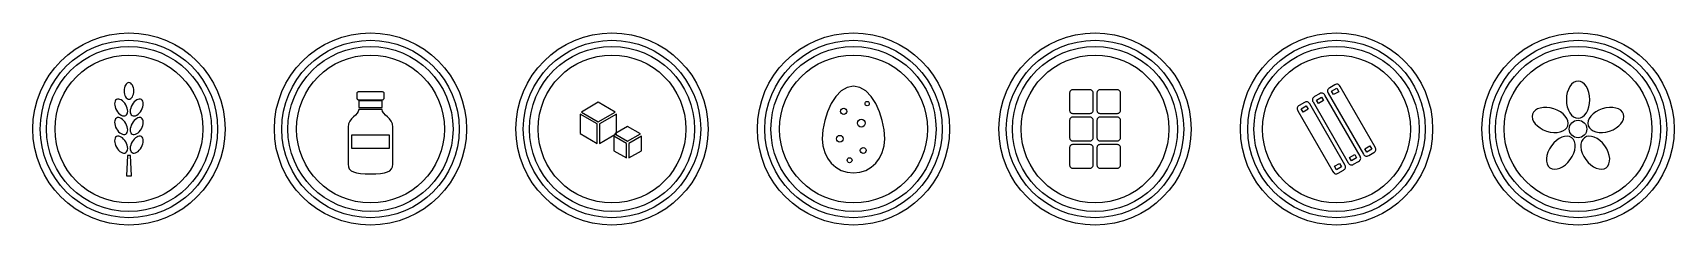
# Model space of a CAD drawing. Extents: x 4 to 137, y 4 to 20.
import ezdxf

# ---------------------------------------------------------------- set-up
doc = ezdxf.new("R2010")
doc.units = 0
doc.layers.add('CUT', color=1, linetype='CONTINUOUS')
doc.layers.add('RASTER', color=7, linetype='CONTINUOUS')

msp = doc.modelspace()

# ---------------------------------------------------------------- linework, layer by layer
at = {"layer": 'CUT'}
for centre in [(11.8, 11.8), (31.4, 11.8), (51, 11.8), (70.6, 11.8), (90.2, 11.8), (109.8, 11.8), (129.4, 11.8)]:
    msp.add_circle(centre, 7.8, dxfattribs=at)
at = {"layer": 'RASTER'}
for points in [[(12.196, 14.889), (12.188, 15.024), (12.165, 15.151), (12.128, 15.265), (12.08, 15.365), (12.021, 15.447), (11.954, 15.509), (11.88, 15.548), (11.8, 15.562), (11.72, 15.548), (11.646, 15.509), (11.579, 15.447), (11.52, 15.365), (11.472, 15.265), (11.435, 15.151), (11.412, 15.024), (11.404, 14.889), (11.412, 14.753), (11.435, 14.627), (11.472, 14.512), (11.52, 14.413), (11.579, 14.331), (11.646, 14.269), (11.72, 14.229), (11.8, 14.216), (11.88, 14.229), (11.954, 14.269), (12.021, 14.331), (12.08, 14.413), (12.128, 14.512), (12.165, 14.627), (12.188, 14.753), (12.196, 14.889)], [(30.291, 14.651), (30.291, 14.334), (30.294, 14.297), (30.301, 14.265), (30.313, 14.238), (30.331, 14.216), (30.353, 14.198), (30.38, 14.186), (30.412, 14.178), (30.45, 14.176), (32.35, 14.176), (32.388, 14.178), (32.42, 14.186), (32.447, 14.198), (32.469, 14.216), (32.487, 14.238), (32.499, 14.265), (32.506, 14.297), (32.509, 14.334), (32.509, 14.651), (32.506, 14.688), (32.499, 14.721), (32.487, 14.748), (32.469, 14.77), (32.447, 14.787), (32.42, 14.8), (32.388, 14.807), (32.35, 14.81), (30.45, 14.81), (30.412, 14.807), (30.38, 14.8), (30.353, 14.787), (30.331, 14.77), (30.313, 14.748), (30.301, 14.721), (30.294, 14.688), (30.291, 14.651)], [(70.6, 15.285), (70.082, 15.179), (69.603, 14.884), (69.172, 14.433), (68.798, 13.859), (68.492, 13.197), (68.261, 12.478), (68.116, 11.738), (68.066, 11.008), (68.116, 10.434), (68.261, 9.907), (68.492, 9.435), (68.798, 9.028), (69.172, 8.695), (69.603, 8.446), (70.082, 8.29), (70.6, 8.236), (71.118, 8.29), (71.597, 8.446), (72.028, 8.695), (72.402, 9.028), (72.708, 9.435), (72.939, 9.907), (73.084, 10.434), (73.134, 11.008), (73.084, 11.738), (72.939, 12.478), (72.708, 13.197), (72.402, 13.859), (72.028, 14.433), (71.597, 14.884), (71.118, 15.179), (70.6, 15.285)], [(88.141, 14.73), (88.141, 13.305), (88.145, 13.249), (88.156, 13.201), (88.174, 13.16), (88.2, 13.127), (88.234, 13.101), (88.274, 13.082), (88.323, 13.071), (88.378, 13.067), (89.804, 13.067), (89.86, 13.071), (89.908, 13.082), (89.949, 13.101), (89.982, 13.127), (90.008, 13.16), (90.027, 13.201), (90.038, 13.249), (90.042, 13.305), (90.042, 14.73), (90.038, 14.786), (90.027, 14.834), (90.008, 14.875), (89.982, 14.909), (89.949, 14.935), (89.908, 14.953), (89.86, 14.964), (89.804, 14.968), (88.378, 14.968), (88.323, 14.964), (88.274, 14.953), (88.234, 14.935), (88.2, 14.909), (88.174, 14.875), (88.156, 14.834), (88.145, 14.786), (88.141, 14.73)], [(90.358, 14.73), (90.358, 13.305), (90.362, 13.249), (90.373, 13.201), (90.392, 13.16), (90.418, 13.127), (90.451, 13.101), (90.492, 13.082), (90.54, 13.071), (90.596, 13.067), (92.022, 13.067), (92.077, 13.071), (92.126, 13.082), (92.166, 13.101), (92.2, 13.127), (92.226, 13.16), (92.244, 13.201), (92.255, 13.249), (92.259, 13.305), (92.259, 14.73), (92.255, 14.786), (92.244, 14.834), (92.226, 14.875), (92.2, 14.909), (92.166, 14.935), (92.126, 14.953), (92.077, 14.964), (92.022, 14.968), (90.596, 14.968), (90.54, 14.964), (90.492, 14.953), (90.451, 14.935), (90.418, 14.909), (90.392, 14.875), (90.373, 14.834), (90.362, 14.786), (90.358, 14.73)], [(107.894, 13.992), (110.745, 9.054), (110.787, 8.992), (110.832, 8.943), (110.881, 8.909), (110.933, 8.887), (110.989, 8.88), (111.048, 8.885), (111.111, 8.905), (111.178, 8.938), (111.59, 9.175), (111.652, 9.217), (111.7, 9.262), (111.735, 9.31), (111.756, 9.363), (111.764, 9.419), (111.758, 9.478), (111.739, 9.541), (111.706, 9.608), (108.855, 14.546), (108.813, 14.608), (108.768, 14.657), (108.719, 14.691), (108.667, 14.713), (108.611, 14.72), (108.552, 14.715), (108.489, 14.695), (108.422, 14.662), (108.01, 14.425), (107.948, 14.383), (107.9, 14.338), (107.865, 14.29), (107.844, 14.237), (107.836, 14.181), (107.842, 14.122), (107.861, 14.059), (107.894, 13.992)], [(109.129, 14.705), (111.98, 9.766), (112.021, 9.705), (112.067, 9.656), (112.115, 9.621), (112.167, 9.6), (112.223, 9.592), (112.283, 9.598), (112.346, 9.618), (112.413, 9.65), (112.824, 9.888), (112.886, 9.929), (112.935, 9.974), (112.969, 10.023), (112.991, 10.075), (112.998, 10.131), (112.992, 10.191), (112.973, 10.254), (112.94, 10.321), (110.089, 15.259), (110.048, 15.321), (110.003, 15.369), (109.954, 15.404), (109.902, 15.425), (109.846, 15.433), (109.786, 15.427), (109.723, 15.408), (109.656, 15.375), (109.245, 15.138), (109.183, 15.096), (109.135, 15.051), (109.1, 15.002), (109.079, 14.95), (109.071, 14.894), (109.077, 14.835), (109.096, 14.772), (109.129, 14.705)], [(109.403, 14.863), (109.815, 15.101), (109.973, 14.826), (109.562, 14.589), (109.403, 14.863)], [(130.35, 14.176), (130.331, 14.479), (130.276, 14.762), (130.188, 15.017), (130.072, 15.24), (129.931, 15.424), (129.77, 15.563), (129.592, 15.65), (129.4, 15.681), (129.208, 15.65), (129.03, 15.563), (128.869, 15.424), (128.728, 15.24), (128.612, 15.017), (128.524, 14.762), (128.469, 14.479), (128.45, 14.176), (128.469, 13.873), (128.524, 13.59), (128.612, 13.335), (128.728, 13.112), (128.869, 12.928), (129.03, 12.789), (129.208, 12.702), (129.4, 12.671), (129.592, 12.702), (129.77, 12.789), (129.931, 12.928), (130.072, 13.112), (130.188, 13.335), (130.276, 13.59), (130.331, 13.873), (130.35, 14.176)], [(11.544, 13.76), (11.46, 13.887), (11.368, 13.997), (11.269, 14.087), (11.167, 14.157), (11.065, 14.204), (10.967, 14.228), (10.874, 14.225), (10.79, 14.194), (10.722, 14.137), (10.673, 14.058), (10.644, 13.961), (10.634, 13.849), (10.643, 13.726), (10.672, 13.595), (10.721, 13.46), (10.789, 13.325), (10.873, 13.198), (10.965, 13.088), (11.064, 12.997), (11.166, 12.928), (11.267, 12.88), (11.366, 12.857), (11.459, 12.86), (11.543, 12.891), (11.611, 12.948), (11.66, 13.027), (11.689, 13.124), (11.699, 13.236), (11.69, 13.359), (11.66, 13.489), (11.612, 13.624), (11.544, 13.76)], [(12.811, 13.325), (12.879, 13.46), (12.928, 13.595), (12.957, 13.726), (12.966, 13.849), (12.956, 13.961), (12.927, 14.058), (12.878, 14.137), (12.81, 14.194), (12.726, 14.225), (12.633, 14.228), (12.535, 14.204), (12.433, 14.157), (12.331, 14.087), (12.232, 13.997), (12.14, 13.887), (12.056, 13.76), (11.988, 13.624), (11.94, 13.489), (11.91, 13.359), (11.901, 13.236), (11.911, 13.124), (11.94, 13.027), (11.989, 12.948), (12.057, 12.891), (12.141, 12.86), (12.234, 12.857), (12.333, 12.88), (12.434, 12.928), (12.536, 12.997), (12.635, 13.088), (12.727, 13.198), (12.811, 13.325)], [(30.45, 13.384), (30.412, 13.219), (30.313, 13.072), (30.174, 12.933), (30.014, 12.79), (29.854, 12.632), (29.715, 12.448), (29.616, 12.228), (29.578, 11.958), (29.578, 8.949), (29.605, 8.733), (29.685, 8.558), (29.821, 8.42), (30.014, 8.315), (30.267, 8.24), (30.581, 8.191), (30.958, 8.165), (31.4, 8.157), (31.842, 8.165), (32.219, 8.191), (32.533, 8.24), (32.786, 8.315), (32.979, 8.42), (33.115, 8.558), (33.195, 8.733), (33.222, 8.949), (33.222, 11.958), (33.184, 12.228), (33.085, 12.448), (32.946, 12.632), (32.786, 12.79), (32.626, 12.933), (32.487, 13.072), (32.388, 13.219), (32.35, 13.384), (30.45, 13.384)], [(30.45, 14.097), (30.45, 13.542), (32.35, 13.542), (32.35, 14.097), (30.45, 14.097)], [(49.891, 13.97), (48.513, 13.178), (49.891, 12.386), (51.269, 13.178), (49.891, 13.97)], [(106.66, 13.279), (109.511, 8.341), (109.552, 8.279), (109.597, 8.231), (109.646, 8.196), (109.698, 8.175), (109.754, 8.167), (109.814, 8.173), (109.877, 8.192), (109.944, 8.225), (110.355, 8.462), (110.417, 8.504), (110.465, 8.549), (110.5, 8.598), (110.521, 8.65), (110.529, 8.706), (110.523, 8.765), (110.504, 8.828), (110.471, 8.895), (107.62, 13.834), (107.579, 13.895), (107.533, 13.944), (107.485, 13.979), (107.433, 14), (107.377, 14.008), (107.317, 14.002), (107.254, 13.982), (107.187, 13.95), (106.776, 13.712), (106.714, 13.671), (106.665, 13.626), (106.631, 13.577), (106.609, 13.525), (106.602, 13.469), (106.608, 13.409), (106.627, 13.346), (106.66, 13.279)], [(106.934, 13.438), (107.346, 13.675), (107.504, 13.401), (107.092, 13.163), (106.934, 13.438)], [(108.169, 14.15), (108.58, 14.388), (108.739, 14.114), (108.327, 13.876), (108.169, 14.15)], [(127.434, 13.438), (127.14, 13.513), (126.854, 13.548), (126.584, 13.544), (126.336, 13.502), (126.118, 13.425), (125.936, 13.315), (125.797, 13.172), (125.709, 12.999), (125.679, 12.808), (125.707, 12.611), (125.789, 12.414), (125.921, 12.224), (126.097, 12.045), (126.313, 11.882), (126.564, 11.742), (126.847, 11.63), (127.141, 11.555), (127.427, 11.52), (127.697, 11.525), (127.945, 11.566), (128.163, 11.643), (128.345, 11.754), (128.483, 11.896), (128.571, 12.069), (128.602, 12.261), (128.573, 12.458), (128.491, 12.654), (128.36, 12.845), (128.184, 13.024), (127.968, 13.186), (127.716, 13.326), (127.434, 13.438)], [(131.953, 11.63), (132.236, 11.742), (132.487, 11.882), (132.703, 12.045), (132.879, 12.224), (133.011, 12.414), (133.093, 12.611), (133.121, 12.808), (133.091, 12.999), (133.003, 13.172), (132.864, 13.315), (132.682, 13.425), (132.464, 13.502), (132.216, 13.544), (131.946, 13.548), (131.66, 13.513), (131.366, 13.438), (131.084, 13.326), (130.832, 13.186), (130.616, 13.024), (130.44, 12.845), (130.309, 12.654), (130.227, 12.458), (130.198, 12.261), (130.229, 12.069), (130.317, 11.896), (130.455, 11.754), (130.637, 11.643), (130.855, 11.566), (131.103, 11.525), (131.373, 11.52), (131.659, 11.555), (131.953, 11.63)], [(11.544, 12.255), (11.46, 12.382), (11.368, 12.492), (11.269, 12.583), (11.167, 12.652), (11.065, 12.7), (10.967, 12.723), (10.874, 12.72), (10.79, 12.689), (10.722, 12.632), (10.673, 12.553), (10.644, 12.456), (10.634, 12.344), (10.643, 12.221), (10.672, 12.091), (10.721, 11.956), (10.789, 11.82), (10.873, 11.693), (10.965, 11.583), (11.064, 11.493), (11.166, 11.423), (11.267, 11.376), (11.366, 11.352), (11.459, 11.355), (11.543, 11.386), (11.611, 11.443), (11.66, 11.522), (11.689, 11.619), (11.699, 11.731), (11.69, 11.854), (11.66, 11.985), (11.612, 12.12), (11.544, 12.255)], [(12.811, 11.82), (12.879, 11.956), (12.928, 12.091), (12.957, 12.221), (12.966, 12.344), (12.956, 12.456), (12.927, 12.553), (12.878, 12.632), (12.81, 12.689), (12.726, 12.72), (12.633, 12.723), (12.535, 12.7), (12.433, 12.652), (12.331, 12.583), (12.232, 12.492), (12.14, 12.382), (12.056, 12.255), (11.988, 12.12), (11.94, 11.985), (11.91, 11.854), (11.901, 11.731), (11.911, 11.619), (11.94, 11.522), (11.989, 11.443), (12.057, 11.386), (12.141, 11.355), (12.234, 11.352), (12.333, 11.376), (12.434, 11.423), (12.536, 11.493), (12.635, 11.583), (12.727, 11.693), (12.811, 11.82)], [(48.417, 13.012), (48.417, 11.428), (49.795, 10.636), (49.795, 12.22), (48.417, 13.012)], [(49.988, 12.22), (49.988, 10.636), (51.366, 11.428), (51.366, 13.012), (49.988, 12.22)], [(52.267, 11.99), (51.234, 11.396), (52.267, 10.802), (53.301, 11.396), (52.267, 11.99)], [(88.141, 12.513), (88.141, 11.087), (88.145, 11.032), (88.156, 10.983), (88.174, 10.942), (88.2, 10.909), (88.234, 10.883), (88.274, 10.864), (88.323, 10.853), (88.378, 10.85), (89.804, 10.85), (89.86, 10.853), (89.908, 10.864), (89.949, 10.883), (89.982, 10.909), (90.008, 10.942), (90.027, 10.983), (90.038, 11.032), (90.042, 11.087), (90.042, 12.513), (90.038, 12.568), (90.027, 12.617), (90.008, 12.658), (89.982, 12.691), (89.949, 12.717), (89.908, 12.736), (89.86, 12.747), (89.804, 12.75), (88.378, 12.75), (88.323, 12.747), (88.274, 12.736), (88.234, 12.717), (88.2, 12.691), (88.174, 12.658), (88.156, 12.617), (88.145, 12.568), (88.141, 12.513)], [(90.358, 12.513), (90.358, 11.087), (90.362, 11.032), (90.373, 10.983), (90.392, 10.942), (90.418, 10.909), (90.451, 10.883), (90.492, 10.864), (90.54, 10.853), (90.596, 10.85), (92.022, 10.85), (92.077, 10.853), (92.126, 10.864), (92.166, 10.883), (92.2, 10.909), (92.226, 10.942), (92.244, 10.983), (92.255, 11.032), (92.259, 11.087), (92.259, 12.513), (92.255, 12.568), (92.244, 12.617), (92.226, 12.658), (92.2, 12.691), (92.166, 12.717), (92.126, 12.736), (92.077, 12.747), (92.022, 12.75), (90.596, 12.75), (90.54, 12.747), (90.492, 12.736), (90.451, 12.717), (90.418, 12.691), (90.392, 12.658), (90.373, 12.617), (90.362, 12.568), (90.358, 12.513)], [(11.544, 10.751), (11.46, 10.877), (11.368, 10.987), (11.269, 11.078), (11.167, 11.148), (11.065, 11.195), (10.967, 11.218), (10.874, 11.215), (10.79, 11.184), (10.722, 11.127), (10.673, 11.048), (10.644, 10.951), (10.634, 10.84), (10.643, 10.717), (10.672, 10.586), (10.721, 10.451), (10.789, 10.315), (10.873, 10.188), (10.965, 10.078), (11.064, 9.988), (11.166, 9.918), (11.267, 9.871), (11.366, 9.848), (11.459, 9.851), (11.543, 9.881), (11.611, 9.938), (11.66, 10.017), (11.689, 10.114), (11.699, 10.226), (11.69, 10.349), (11.66, 10.48), (11.612, 10.615), (11.544, 10.751)], [(12.811, 10.315), (12.879, 10.451), (12.928, 10.586), (12.957, 10.717), (12.966, 10.84), (12.956, 10.951), (12.927, 11.048), (12.878, 11.127), (12.81, 11.184), (12.726, 11.215), (12.633, 11.218), (12.535, 11.195), (12.433, 11.148), (12.331, 11.078), (12.232, 10.987), (12.14, 10.877), (12.056, 10.751), (11.988, 10.615), (11.94, 10.48), (11.91, 10.349), (11.901, 10.226), (11.911, 10.114), (11.94, 10.017), (11.989, 9.938), (12.057, 9.881), (12.141, 9.851), (12.234, 9.848), (12.333, 9.871), (12.434, 9.918), (12.536, 9.988), (12.635, 10.078), (12.727, 10.188), (12.811, 10.315)], [(29.895, 11.325), (32.905, 11.325), (32.905, 10.216), (29.895, 10.216), (29.895, 11.325)], [(51.137, 11.23), (51.137, 10.042), (52.171, 9.448), (52.171, 10.636), (51.137, 11.23)], [(52.364, 10.636), (52.364, 9.448), (53.397, 10.042), (53.397, 11.23), (52.364, 10.636)], [(127.235, 10.436), (127.072, 10.18), (126.951, 9.919), (126.871, 9.66), (126.834, 9.412), (126.84, 9.181), (126.889, 8.973), (126.982, 8.798), (127.119, 8.66), (127.292, 8.573), (127.488, 8.539), (127.7, 8.556), (127.922, 8.622), (128.146, 8.734), (128.368, 8.889), (128.578, 9.085), (128.772, 9.319), (128.935, 9.576), (129.056, 9.837), (129.136, 10.095), (129.173, 10.344), (129.167, 10.575), (129.118, 10.782), (129.025, 10.958), (128.888, 11.095), (128.715, 11.183), (128.519, 11.217), (128.307, 11.2), (128.085, 11.134), (127.86, 11.022), (127.639, 10.866), (127.428, 10.67), (127.235, 10.436)], [(130.028, 9.319), (130.222, 9.085), (130.432, 8.889), (130.654, 8.734), (130.878, 8.622), (131.1, 8.556), (131.312, 8.539), (131.508, 8.573), (131.681, 8.66), (131.818, 8.798), (131.911, 8.973), (131.96, 9.181), (131.966, 9.412), (131.929, 9.66), (131.849, 9.919), (131.728, 10.18), (131.565, 10.436), (131.372, 10.67), (131.161, 10.866), (130.94, 11.022), (130.715, 11.134), (130.493, 11.2), (130.281, 11.217), (130.085, 11.183), (129.912, 11.095), (129.775, 10.958), (129.682, 10.782), (129.633, 10.575), (129.627, 10.344), (129.664, 10.095), (129.744, 9.837), (129.865, 9.576), (130.028, 9.319)], [(11.681, 9.662), (11.602, 7.998), (11.998, 7.998), (11.919, 9.662), (11.681, 9.662)], [(88.141, 10.295), (88.141, 8.87), (88.145, 8.814), (88.156, 8.766), (88.174, 8.725), (88.2, 8.691), (88.234, 8.665), (88.274, 8.647), (88.323, 8.636), (88.378, 8.632), (89.804, 8.632), (89.86, 8.636), (89.908, 8.647), (89.949, 8.665), (89.982, 8.691), (90.008, 8.725), (90.027, 8.766), (90.038, 8.814), (90.042, 8.87), (90.042, 10.295), (90.038, 10.351), (90.027, 10.399), (90.008, 10.44), (89.982, 10.473), (89.949, 10.499), (89.908, 10.518), (89.86, 10.529), (89.804, 10.533), (88.378, 10.533), (88.323, 10.529), (88.274, 10.518), (88.234, 10.499), (88.2, 10.473), (88.174, 10.44), (88.156, 10.399), (88.145, 10.351), (88.141, 10.295)], [(90.358, 10.295), (90.358, 8.87), (90.362, 8.814), (90.373, 8.766), (90.392, 8.725), (90.418, 8.691), (90.451, 8.665), (90.492, 8.647), (90.54, 8.636), (90.596, 8.632), (92.022, 8.632), (92.077, 8.636), (92.126, 8.647), (92.166, 8.665), (92.2, 8.691), (92.226, 8.725), (92.244, 8.766), (92.255, 8.814), (92.259, 8.87), (92.259, 10.295), (92.255, 10.351), (92.244, 10.399), (92.226, 10.44), (92.2, 10.473), (92.166, 10.499), (92.126, 10.518), (92.077, 10.529), (92.022, 10.533), (90.596, 10.533), (90.54, 10.529), (90.492, 10.518), (90.451, 10.499), (90.418, 10.473), (90.392, 10.44), (90.373, 10.399), (90.362, 10.351), (90.358, 10.295)], [(110.861, 9.486), (111.273, 9.724), (111.431, 9.45), (111.02, 9.212), (110.861, 9.486)], [(112.096, 10.199), (112.508, 10.437), (112.666, 10.162), (112.254, 9.925), (112.096, 10.199)], [(109.627, 8.774), (110.038, 9.011), (110.197, 8.737), (109.785, 8.499), (109.627, 8.774)]]:
    msp.add_lwpolyline(points, close=True, dxfattribs=at)
for centre, radius in [((11.8, 11.8), 7.2), ((31.4, 11.8), 7.2), ((51, 11.8), 7.2), ((70.6, 11.8), 7.2), ((90.2, 11.8), 7.2), ((109.8, 11.8), 7.2), ((129.4, 11.8), 7.2), ((11.8, 11.8), 6.7), ((11.8, 11.8), 6), ((31.4, 11.8), 6.7), ((31.4, 11.8), 6), ((51, 11.8), 6.7), ((51, 11.8), 6), ((70.6, 11.8), 6.7), ((70.6, 11.8), 6), ((90.2, 11.8), 6.7), ((90.2, 11.8), 6), ((109.8, 11.8), 6.7), ((109.8, 11.8), 6), ((129.4, 11.8), 6.7), ((129.4, 11.8), 6), ((69.808, 13.226), 0.253), ((71.709, 13.859), 0.174), ((71.234, 12.275), 0.317), ((129.4, 11.8), 0.713), ((69.491, 11.008), 0.277), ((70.283, 9.266), 0.198), ((71.392, 10.058), 0.238)]:
    msp.add_circle(centre, radius, dxfattribs=at)

doc.saveas('drawing.dxf')
